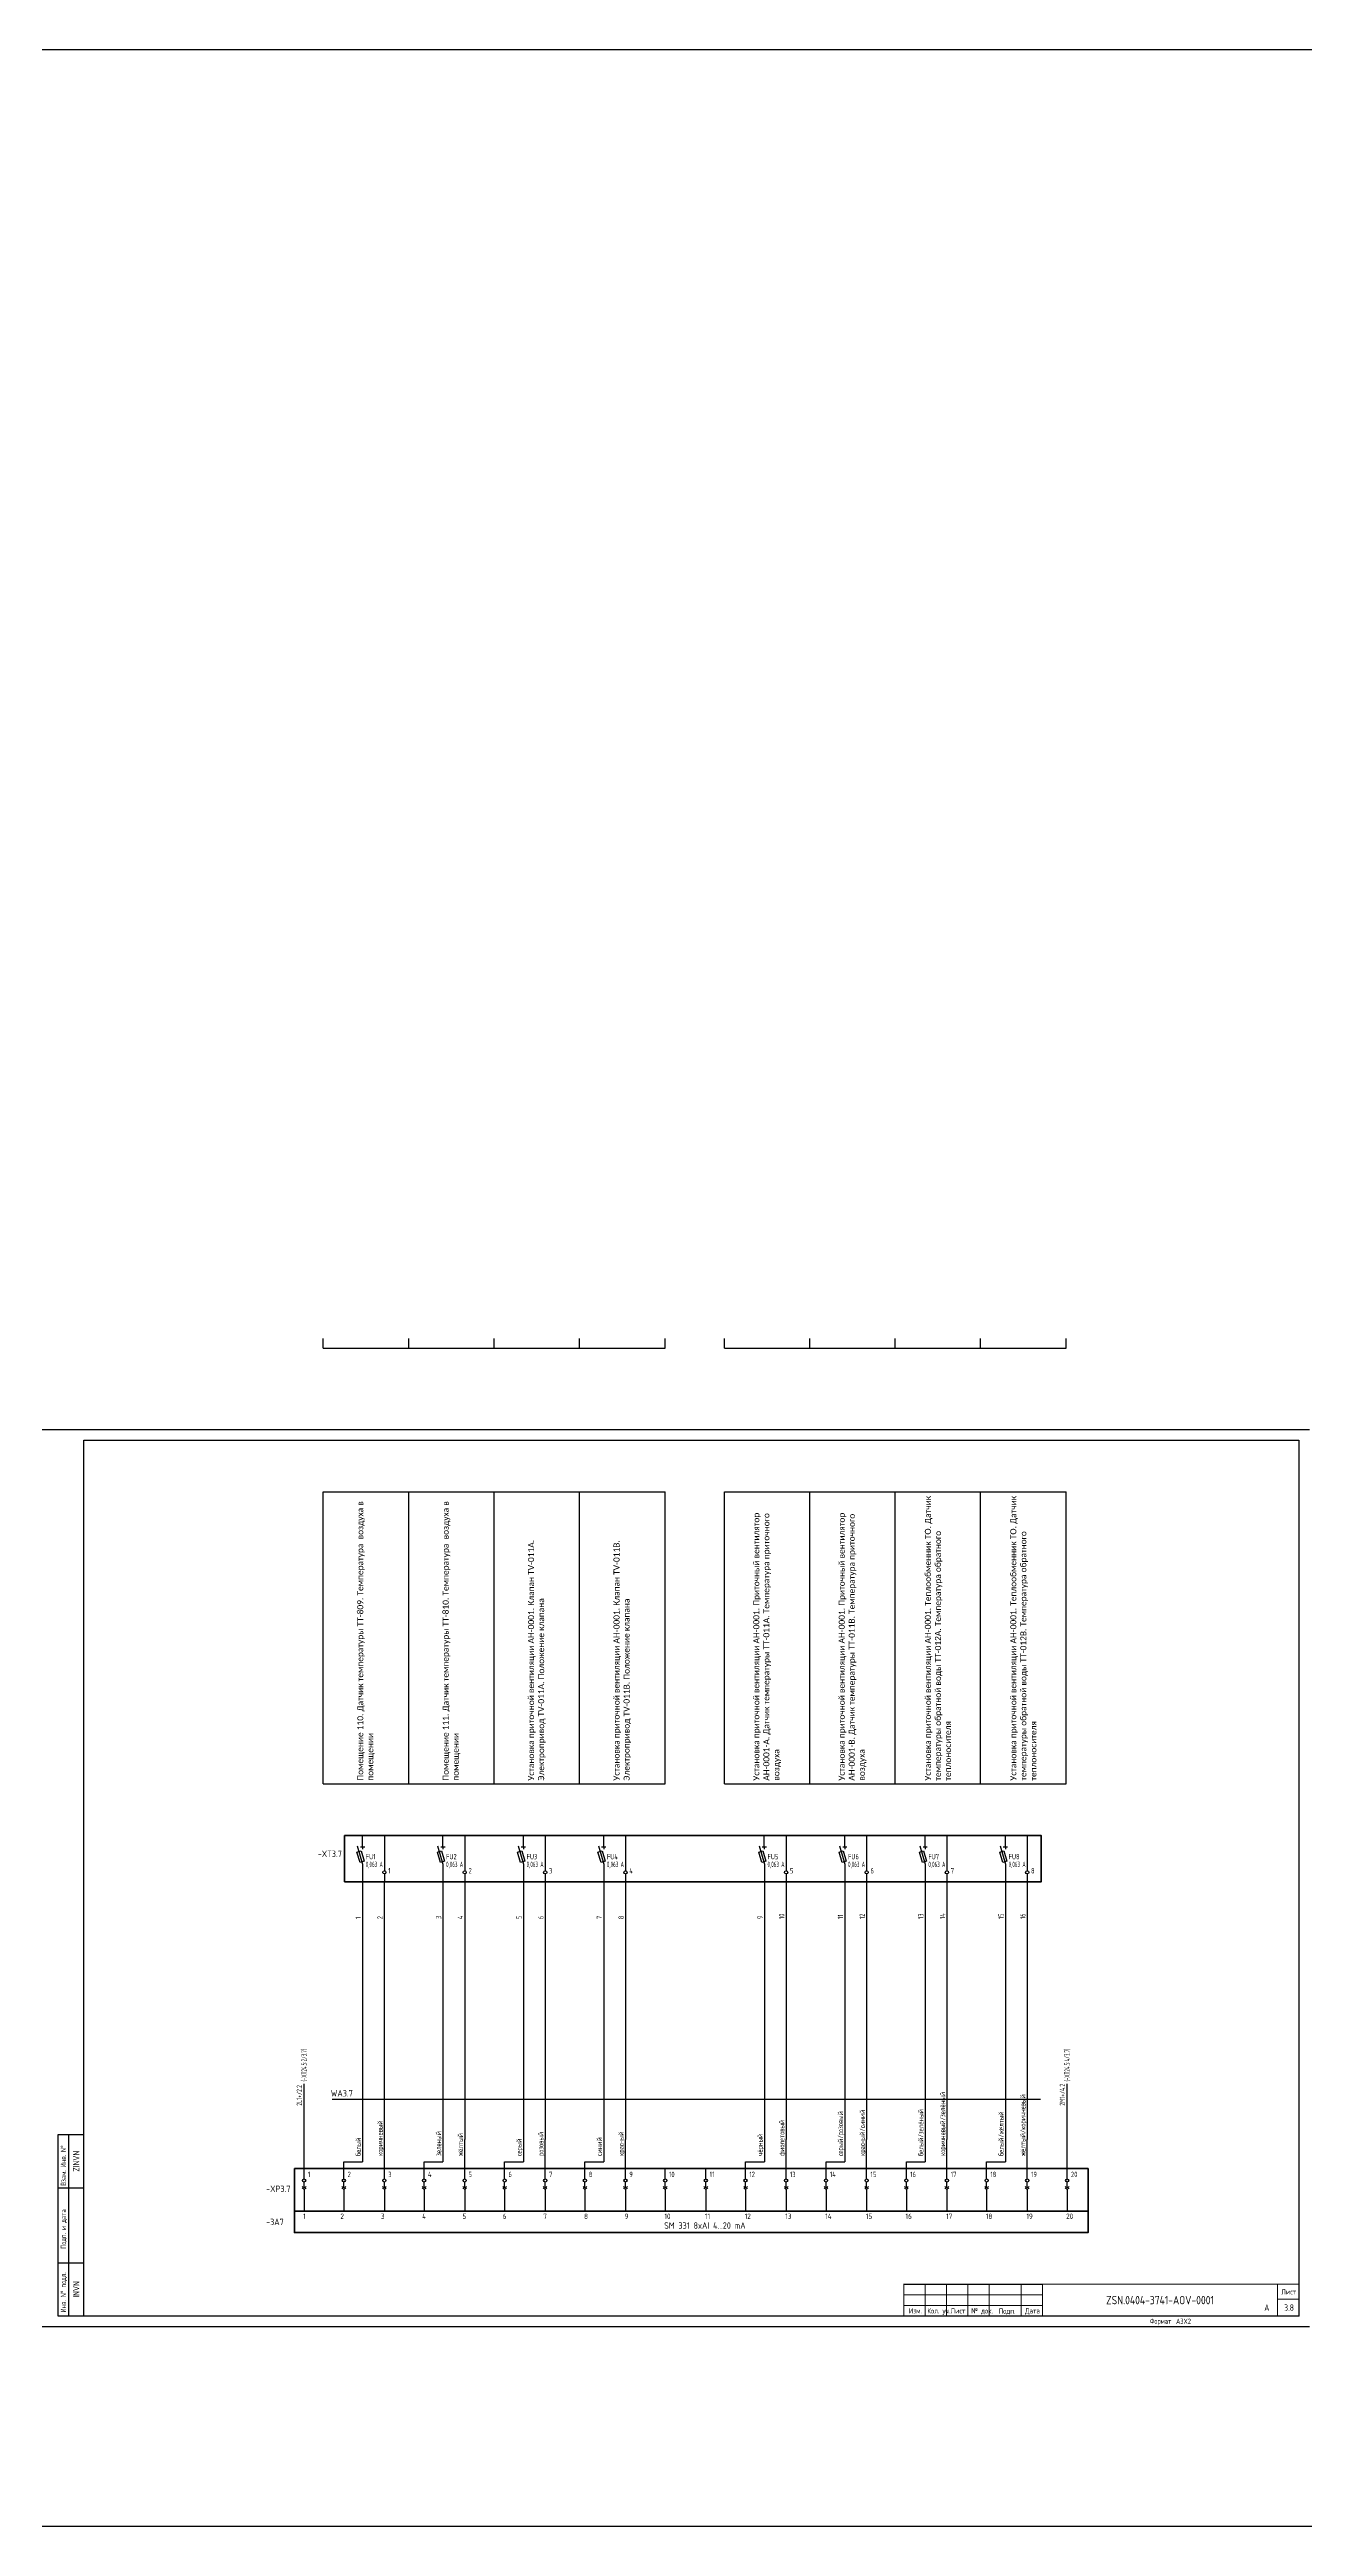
# Model space of a CAD drawing. Header units: millimetres. Extents: x 1235 to 19908, y 833 to 4314.
# Drawn here: x 5448 to 6036, y 1373 to 2532 of the extents above; entities that cross this region are included whole.
import ezdxf
from ezdxf.enums import TextEntityAlignment as Align

# ---------------------------------------------------------------- set-up
doc = ezdxf.new("R2010")
doc.units = ezdxf.units.MM
doc.layers.add('EPLAN108', color=5, linetype='Continuous', lineweight=30)
for name, color, linetype in [('КИА_МАРКИРОВКА', 2, 'Continuous'), ('КИА_НАКЛЕЙКИ', 1, 'Continuous'), ('КИА_РАМКИ-ШТАМПЫ', 7, 'Continuous'), ('ФОРМАТ', 7, 'Continuous')]:
    doc.layers.add(name, color=color, linetype=linetype)
doc.styles.add('GOST-A 3-1', font='', dxfattribs={"height": 3})
doc.styles.add('GOSTA-2.5-1', font='', dxfattribs={"width": 0.9, "height": 2.5})
doc.styles.add('ROMAND0-100', font='romand.shx')
doc.styles.add('ROMANS0-60', font='romans.shx', dxfattribs={"width": 0.6})
doc.styles.add('ROMANS0-70', font='romans.shx', dxfattribs={"width": 0.7})
doc.styles.get("Standard").update_dxf_attribs({"font": 'arial.ttf'})
doc.styles.get('GOST-A 3-1').set_extended_font_data('GOST type A')
doc.styles.get('GOSTA-2.5-1').set_extended_font_data('GOST Type AU')

# ---------------------------------------------------------------- blocks, each defined once
blk = doc.blocks.new('A$C5D65067D')
at = {"color": 0}
for p, q in [((-2.7, 13.8), (-0.7, 14.4)), ((-1.2, 9), (-2.7, 13.8)), ((-2.5, 16.8), (0, 8.3)), ((-1, 16.3), (1, 16.3)), ((-0.7, 14.4), (0.7, 9.6)), ((0, 16.3), (0, 21.6)), ((0, 16.3), (0, 15.3)), ((10.2, 21.6), (10.2, 5.1)), ((35, 13.8), (36.9, 14.4)), ((36.4, 9), (35, 13.8)), ((35.1, 16.8), (37.6, 8.3)), ((36.6, 16.3), (38.6, 16.3)), ((36.9, 14.4), (38.3, 9.6)), ((37.6, 16.3), (37.6, 21.6)), ((37.6, 16.3), (37.6, 15.3)), ((47.8, 21.6), (47.8, 5.1)), ((72.6, 13.8), (74.5, 14.4)), ((74, 9), (72.6, 13.8)), ((72.8, 16.8), (75.3, 8.3)), ((74.3, 16.3), (76.3, 16.3)), ((74.5, 14.4), (75.9, 9.6)), ((75.3, 16.3), (75.3, 21.6)), ((75.3, 16.3), (75.3, 15.3)), ((85.5, 21.6), (85.5, 5.1)), ((110.2, 13.8), (112.2, 14.4)), ((111.7, 9), (110.2, 13.8)), ((110.4, 16.8), (112.9, 8.3)), ((111.9, 16.3), (113.9, 16.3)), ((112.2, 14.4), (113.6, 9.6)), ((112.9, 16.3), (112.9, 21.6)), ((112.9, 16.3), (112.9, 15.3)), ((123.1, 21.6), (123.1, 5.1)), ((185.5, 13.8), (187.4, 14.4)), ((186.9, 9), (185.5, 13.8)), ((185.7, 16.8), (188.2, 8.3)), ((187.1, 16.3), (189.1, 16.3)), ((187.4, 14.4), (188.8, 9.6)), ((188.1, 16.3), (188.1, 21.6)), ((188.1, 16.3), (188.1, 15.3)), ((198.3, 21.6), (198.3, 5.1)), ((223.1, 13.8), (225, 14.4)), ((224.6, 9), (223.1, 13.8)), ((223.3, 16.8), (225.8, 8.3)), ((224.8, 16.3), (226.8, 16.3)), ((225, 14.4), (226.5, 9.6)), ((225.8, 16.3), (225.8, 21.6)), ((225.8, 16.3), (225.8, 15.3)), ((236, 21.6), (236, 5.1)), ((260.8, 13.8), (262.7, 14.4)), ((262.2, 9), (260.8, 13.8)), ((260.9, 16.8), (263.4, 8.3)), ((262.4, 16.3), (264.4, 16.3)), ((262.7, 14.4), (264.1, 9.6)), ((263.4, 16.3), (263.4, 21.6)), ((263.4, 16.3), (263.4, 15.3)), ((273.6, 21.6), (273.6, 5.1)), ((298.4, 13.8), (300.3, 14.4)), ((299.8, 9), (298.4, 13.8)), ((298.5, 16.8), (301, 8.3)), ((300, 16.3), (302, 16.3)), ((300.3, 14.4), (301.7, 9.6)), ((301, 16.3), (301, 21.6)), ((301, 16.3), (301, 15.3)), ((311.2, 21.6), (311.2, 5.1)), ((0.7, 9.6), (-1.2, 9)), ((0, 8.3), (0, 0)), ((10.2, 3.6), (10.2, 0)), ((38.3, 9.6), (36.4, 9)), ((37.6, 8.3), (37.6, 0)), ((47.8, 3.6), (47.8, 0)), ((75.9, 9.6), (74, 9)), ((75.3, 8.3), (75.3, 0)), ((85.5, 3.6), (85.5, 0)), ((113.6, 9.6), (111.7, 9)), ((112.9, 8.3), (112.9, 0)), ((123.1, 3.6), (123.1, 0)), ((188.8, 9.6), (186.9, 9)), ((188.2, 8.3), (188.2, 0)), ((198.3, 3.6), (198.3, 0)), ((226.5, 9.6), (224.6, 9)), ((225.8, 8.3), (225.8, 0)), ((236, 3.6), (236, 0)), ((264.1, 9.6), (262.2, 9)), ((263.4, 8.3), (263.4, 0)), ((273.6, 3.6), (273.6, 0)), ((301.7, 9.6), (299.8, 9)), ((301, 8.3), (301, 0)), ((311.2, 3.6), (311.2, 0))]:
    blk.add_line(p, q, dxfattribs=at)
at = {"color": 0, "lineweight": 40}
blk.add_lwpolyline([(-8.4, 21.6), (317.8, 21.6), (317.8, 0), (-8.4, 0)], close=True, dxfattribs=at)
at = {"color": 0}
for centre in [(10.2, 4.4), (47.8, 4.4), (85.5, 4.4), (123.1, 4.4), (198.3, 4.4), (236, 4.4), (273.6, 4.4), (311.2, 4.4)]:
    blk.add_circle(centre, 0.75, dxfattribs=at)
at = {"style": 'GOSTA-2.5-1'}
for s, width, p in [('FU1', 0.9, (1.5, 10.5)), ('FU2', 0.9, (39.1, 10.5)), ('FU3', 0.9, (76.8, 10.5)), ('FU4', 0.9, (114.4, 10.5)), ('FU5', 0.9, (189.6, 10.5)), ('FU6', 0.9, (227.3, 10.5)), ('FU7', 0.9, (264.9, 10.5)), ('FU8', 0.9, (302.5, 10.5)), ('0,063 A', 0.7, (1.5, 6.9)), ('1', 0.9, (12, 3.9)), ('0,063 A', 0.7, (39.1, 6.9)), ('2', 0.9, (49.6, 3.9)), ('0,063 A', 0.7, (76.8, 6.9)), ('3', 0.9, (87.3, 3.9)), ('0,063 A', 0.7, (114.4, 6.9)), ('4', 0.9, (124.9, 3.9)), ('0,063 A', 0.7, (189.6, 6.9)), ('5', 0.9, (200.1, 3.9)), ('0,063 A', 0.7, (227.3, 6.9)), ('6', 0.9, (237.8, 3.9)), ('0,063 A', 0.7, (264.9, 6.9)), ('7', 0.9, (275.4, 3.9)), ('0,063 A', 0.7, (302.5, 6.9)), ('8', 0.9, (313, 3.9))]:
    blk.add_text(s, height=2.5, dxfattribs=dict(at, width=width)).set_placement(p)
blk = doc.blocks.new('frm6')
at = {"layer": 'ФОРМАТ'}
blk.add_line((-185, 15), (-120, 15), dxfattribs=at)
at = {"layer": 'ФОРМАТ', "const_width": 0.5}
blk.add_lwpolyline([(-185, 15), (-185, 0), (0, 0), (0, 15)], close=True, dxfattribs=at)
for points in [[(-175, 15), (-175, 0)], [(-165, 15), (-165, 0)], [(-155, 15), (-155, 0)], [(-145, 15), (-145, 0)], [(-130, 15), (-130, 0)], [(-120, 15), (-120, 0)], [(-10, 15), (-10, 0)], [(-185, 10), (-120, 10)], [(-185, 5), (-120, 5)], [(-10, 8), (0, 8)]]:
    blk.add_lwpolyline(points, dxfattribs=at)
at = {"layer": 'ФОРМАТ', "style": 'GOSTA-2.5-1', "width": 0.95}
for s, p in [('Лист', (-8.2, 9.4)), ('Изм.', (-182.6, 0.5)), ('Кол. уч.', (-174, 0.5)), ('Лист', (-163.1, 0.5)), ('№ док.', (-153.4, 0.5)), ('Подп.', (-140.5, 0.4)), ('Дата', (-128.2, 0.5))]:
    blk.add_text(s, height=2.5, dxfattribs=at).set_placement(p, align=Align.BOTTOM_LEFT)
at = {"layer": 'ФОРМАТ', "flags": 8}
for tag, style, width, p in [('R2', 'ROMANS0-70', 0.7, (-184.4, 10)), ('QTY2', 'ROMANS0-70', 0.65, (-174.3, 10.3)), ('SH2', 'ROMANS0-70', 0.7, (-164.3, 10)), ('ND2', 'ROMANS0-60', 0.6, (-154.3, 10)), ('SIGN2', 'ROMANS0-70', 0.7, (-144.3, 10)), ('DATE2', 'ROMANS0-70', 0.43, (-129.4, 10)), ('R1', 'ROMANS0-70', 0.7, (-184.4, 5)), ('QTY1', 'ROMANS0-70', 0.65, (-174.3, 5.3)), ('SH1', 'ROMANS0-70', 0.7, (-164.3, 5)), ('ND1', 'ROMANS0-60', 0.6, (-154.3, 5)), ('SIGN1', 'ROMANS0-70', 0.7, (-144.3, 5)), ('DATE1', 'ROMANS0-70', 0.43, (-129.4, 5))]:
    blk.add_attdef(tag, text='', height=3, dxfattribs=dict(at, style=style, width=width)).set_placement(p, align=Align.BOTTOM_LEFT)
at = {"layer": 'ФОРМАТ', "style": 'ROMANS0-70', "width": 0.7, "flags": 8}
blk.add_attdef('SH', text='', height=3, dxfattribs=at).set_placement((-5.2, 3.8), align=Align.MIDDLE_CENTER)
blk = doc.blocks.new('*T51')
at = {"linetype": 'ByBlock', "lineweight": -2, "transparency": 16777216}
for p, q in [((0, 0), (0, 136.7)), ((0, 136.7), (160, 136.7)), ((40, 0), (40, 136.7)), ((80, 0), (80, 136.7)), ((120, 0), (120, 136.7)), ((160, 0), (160, 136.7)), ((187.8, 0), (187.8, 136.7)), ((187.8, 136.7), (347.8, 136.7)), ((227.8, 0), (227.8, 136.7)), ((267.8, 0), (267.8, 136.7)), ((307.8, 0), (307.8, 136.7)), ((347.8, 0), (347.8, 136.7)), ((594, 0), (594, 136.7)), ((594, 136.7), (754, 136.7)), ((634, 0), (634, 136.7)), ((674, 0), (674, 136.7)), ((714, 0), (714, 136.7)), ((754, 0), (754, 136.7)), ((781.8, 0), (781.8, 136.7)), ((781.8, 136.7), (941.8, 136.7)), ((821.8, 0), (821.8, 136.7)), ((861.8, 0), (861.8, 136.7)), ((901.8, 0), (901.8, 136.7)), ((941.8, 0), (941.8, 136.7)), ((1188, 0), (1188, 136.7)), ((1188, 136.7), (1348, 136.7)), ((1228, 0), (1228, 136.7)), ((1375.8, 136.7), (1535.8, 136.7)), ((0, 0), (160, 0)), ((187.8, 0), (347.8, 0)), ((594, 0), (754, 0)), ((1188, 0), (1348, 0)), ((1375.8, 0), (1535.8, 0)), ((781.8, 0), (941.8, 0))]:
    blk.add_line(p, q, dxfattribs=at)
at = {"color": 0, "linetype": 'ByBlock', "lineweight": -2, "transparency": 16777216}
for p, q in [((1268, 0), (1268, 136.7)), ((1308, 0), (1308, 136.7)), ((1348, 0), (1348, 136.7)), ((1375.8, 0), (1375.8, 136.7)), ((1415.8, 0), (1415.8, 136.7)), ((1455.8, 0), (1455.8, 136.7)), ((1495.8, 0), (1495.8, 136.7)), ((1535.8, 0), (1535.8, 136.7))]:
    blk.add_line(p, q, dxfattribs=at)
at = {"color": 0, "transparency": 16777216, "width": 133.705, "attachment_point": 4, "rotation": 90}
for s, insert, char_height in [('{\\fCalibri|b0|i0|c0;Помещение 102. Датчик температуры TT-801. Температура  воздуха в помещении', (20, 1.5), 2.822), ('{\\fCalibri|b0|i0|c0;Помещение 103. Датчик температуры TT-802. Температура  воздуха в помещении', (60, 1.5), 2.822), ('{\\fCalibri|b0|i0|c0;Помещение 104. Датчик температуры TT-802. Температура  воздуха в помещении', (100, 1.5), 2.822), ('{\\fCalibri|b0|i0|c0;Помещение 105. Датчик температуры TT-804. Температура  воздуха в помещении', (140, 1.5), 2.822), ('{\\fCalibri|b0|i0|c0;Помещение 106. Датчик температуры TT-805. Температура  воздуха в помещении', (207.8, 1.5), 2.822), ('{\\fCalibri|b0|i0|c0;Помещение 107. Датчик температуры TT-806. Температура  воздуха в помещении', (247.8, 1.5), 2.822), ('{\\fCalibri|b0|i0|c0;Помещение 108. Датчик температуры TT-807. Температура  воздуха в помещении', (287.8, 1.5), 2.822), ('{\\fCalibri|b0|i0|c0;Помещение 109. Датчик температуры TT-808. Температура  воздуха в помещении', (327.8, 1.5), 2.822), ('{\\fCalibri|b0|i0|c0;Помещение 110. Датчик температуры TT-809. Температура  воздуха в помещении', (614, 1.5), 2.822), ('{\\fCalibri|b0|i0|c0;Помещение 111. Датчик температуры TT-810. Температура  воздуха в помещении', (654, 1.5), 2.822), ('{\\fCalibri|b0|i0|c0;Установка приточной вентиляции AH-0001. Теплообменник TO. Датчик температуры обратной воды TT-012A. Температура обратного теплоносителя', (881.8, 1.5), 2.8222), ('{\\fCalibri|b0|i0|c0;Установка приточной вентиляции AH-0001. Теплообменник TO. Датчик температуры обратной воды TT-012B. Температура обратного теплоносителя', (921.8, 1.5), 2.8222), ('{\\fCalibri|b0|i0|c0;Установка приточной вентиляции AH-0001. Теплообменник TO. Датчик температуры обратной воды TT-012B. Температура обратного теплоносителя', (1208, 1.5), 2.8222), ('{\\fCalibri|b0|i0|c0;Установка приточной вентиляции AH-0001. Приточный вентилятор AH-0001-A. Датчик температуры TT-011A. Температура приточного воздуха', (801.8, 1.5), 2.8222), ('{\\fCalibri|b0|i0|c0;Установка приточной вентиляции AH-0001. Приточный вентилятор AH-0001-B. Датчик температуры TT-011B. Температура приточного воздуха', (841.8, 1.5), 2.8222), ('{\\fCalibri|b0|i0|c0;Установка приточной вентиляции AH-0001. Клапан TV-011A. Электропривод TV-011A. Положение клапана', (694, 1.5), 2.8222), ('{\\fCalibri|b0|i0|c0;Установка приточной вентиляции AH-0001. Клапан TV-011B. Электропривод TV-011B. Положение клапана', (734, 1.5), 2.8222), ('{\\fCalibri|b0|i0|c0;резерв', (1248, 1.5), 2.822), ('{\\fCalibri|b0|i0|c0;резерв', (1288, 1.5), 2.822), ('{\\fCalibri|b0|i0|c0;резерв', (1328, 1.5), 2.822), ('{\\fCalibri|b0|i0|c0;резерв', (1395.8, 1.5), 2.822), ('{\\fCalibri|b0|i0|c0;резерв', (1435.8, 1.5), 2.822), ('{\\fCalibri|b0|i0|c0;резерв', (1475.8, 1.5), 2.822), ('{\\fCalibri|b0|i0|c0;резерв', (1515.8, 1.5), 2.822)]:
    blk.add_mtext(s, dxfattribs=dict(at, insert=insert, char_height=char_height))
blk = doc.blocks.new('*T251')
at = {"linetype": 'ByBlock', "lineweight": -2, "transparency": 16777216}
for p, q in [((0, 0), (0, 136.705)), ((0, 136.705), (160, 136.705)), ((40, 0), (40, 136.705)), ((80, 0), (80, 136.705)), ((120, 0), (120, 136.705)), ((160, 0), (160, 136.705)), ((0, 0), (160, 0))]:
    blk.add_line(p, q, dxfattribs=at)
at = {"color": 0, "transparency": 16777216, "width": 133.705, "attachment_point": 4, "rotation": 90}
for s, insert, char_height in [('{\\fCalibri|b0|i0|c0;Помещение 110. Датчик температуры TT-809. Температура  воздуха в помещении', (20, 1.5), 2.82222), ('{\\fCalibri|b0|i0|c0;Помещение 111. Датчик температуры TT-810. Температура  воздуха в помещении', (60, 1.5), 2.82222), ('{\\fCalibri|b0|i0|c0;Установка приточной вентиляции AH-0001. Клапан TV-011A. Электропривод TV-011A. Положение клапана', (100, 1.5), 2.822222), ('{\\fCalibri|b0|i0|c0;Установка приточной вентиляции AH-0001. Клапан TV-011B. Электропривод TV-011B. Положение клапана', (140, 1.5), 2.822222)]:
    blk.add_mtext(s, dxfattribs=dict(at, insert=insert, char_height=char_height))
blk = doc.blocks.new('*T252')
at = {"linetype": 'ByBlock', "lineweight": -2, "transparency": 16777216}
for p, q in [((0, 0), (0, 136.705)), ((0, 136.705), (160, 136.705)), ((40, 0), (40, 136.705)), ((80, 0), (80, 136.705)), ((120, 0), (120, 136.705)), ((160, 0), (160, 136.705)), ((0, 0), (160, 0))]:
    blk.add_line(p, q, dxfattribs=at)
at = {"color": 0, "transparency": 16777216, "char_height": 2.822222, "width": 133.705, "attachment_point": 4, "rotation": 90}
for s, insert in [('{\\fCalibri|b0|i0|c0;Установка приточной вентиляции AH-0001. Теплообменник TO. Датчик температуры обратной воды TT-012A. Температура обратного теплоносителя', (100, 1.5)), ('{\\fCalibri|b0|i0|c0;Установка приточной вентиляции AH-0001. Теплообменник TO. Датчик температуры обратной воды TT-012B. Температура обратного теплоносителя', (140, 1.5)), ('{\\fCalibri|b0|i0|c0;Установка приточной вентиляции AH-0001. Приточный вентилятор AH-0001-A. Датчик температуры TT-011A. Температура приточного воздуха', (20, 1.5)), ('{\\fCalibri|b0|i0|c0;Установка приточной вентиляции AH-0001. Приточный вентилятор AH-0001-B. Датчик температуры TT-011B. Температура приточного воздуха', (60, 1.5))]:
    blk.add_mtext(s, dxfattribs=dict(at, insert=insert))

msp = doc.modelspace()

# ---------------------------------------------------------------- linework, layer by layer
at = {"color": 1}
for p, q in [((5576.2, 1924.4), (5576.2, 1929)), ((5576.2, 1924.4), (5616.2, 1924.4)), ((5616.2, 1924.4), (5616.2, 1929)), ((5616.2, 1924.4), (5656.2, 1924.4)), ((5656.2, 1924.4), (5656.2, 1929)), ((5656.2, 1924.4), (5696.2, 1924.4)), ((5696.2, 1924.4), (5696.2, 1929)), ((5696.2, 1924.4), (5736.2, 1924.4)), ((5736.2, 1924.4), (5736.2, 1929)), ((5764, 1924.4), (5764, 1929)), ((5764, 1924.4), (5804, 1924.4)), ((5804, 1924.4), (5804, 1929)), ((5804, 1924.4), (5844, 1924.4)), ((5844, 1924.4), (5844, 1929)), ((5844, 1924.4), (5884, 1924.4)), ((5884, 1924.4), (5884, 1929)), ((5884, 1924.4), (5924, 1924.4)), ((5924, 1924.4), (5924, 1929)), ((5567.2, 1540.5), (5567.2, 1580.2))]:
    msp.add_line(p, q, dxfattribs=at)
for p, q in [((5444, 1886.4), (6038, 1886.4)), ((5464, 1881.4), (6033, 1881.4)), ((5464, 1471.4), (5464, 1881.4)), ((6033, 1881.4), (6033, 1471.4)), ((5452, 1471.4), (5452, 1556.4)), ((5452, 1556.4), (5464, 1556.4)), ((5457, 1471.4), (5457, 1556.4)), ((5452, 1531.4), (5464, 1531.4)), ((5567.2, 1535.7), (5567.2, 1540.5)), ((5567.2, 1531.4), (5567.2, 1534.2)), ((5567.2, 1530.6), (5567.2, 1520.5)), ((5585.8, 1535.7), (5585.8, 1540.5)), ((5585.8, 1531.4), (5585.8, 1534.2)), ((5585.8, 1530.6), (5585.8, 1520.5)), ((5604.8, 1535.7), (5604.8, 1540.5)), ((5604.8, 1531.4), (5604.8, 1534.2)), ((5604.8, 1530.6), (5604.8, 1520.5)), ((5623.4, 1535.7), (5623.4, 1540.5)), ((5623.4, 1531.4), (5623.4, 1534.2)), ((5623.4, 1530.6), (5623.4, 1520.5)), ((5642.4, 1535.7), (5642.4, 1540.5)), ((5642.4, 1531.4), (5642.4, 1534.2)), ((5642.4, 1530.6), (5642.4, 1520.5)), ((5661.1, 1535.7), (5661.1, 1540.5)), ((5661.1, 1531.4), (5661.1, 1534.2)), ((5661.1, 1530.6), (5661.1, 1520.5)), ((5680.1, 1535.7), (5680.1, 1540.5)), ((5680.1, 1531.4), (5680.1, 1534.2)), ((5680.1, 1530.6), (5680.1, 1520.5)), ((5698.7, 1535.7), (5698.7, 1540.5)), ((5698.7, 1531.4), (5698.7, 1534.2)), ((5698.7, 1530.6), (5698.7, 1520.5)), ((5717.7, 1535.7), (5717.7, 1540.5)), ((5717.7, 1531.4), (5717.7, 1534.2)), ((5717.7, 1530.6), (5717.7, 1520.5)), ((5736.3, 1535.7), (5736.3, 1540.5)), ((5736.3, 1531.4), (5736.3, 1534.2)), ((5736.3, 1530.6), (5736.3, 1520.5)), ((5755.3, 1535.7), (5755.3, 1540.5)), ((5755.3, 1531.4), (5755.3, 1534.2)), ((5755.3, 1530.6), (5755.3, 1520.5)), ((5773.9, 1535.7), (5773.9, 1540.5)), ((5773.9, 1531.4), (5773.9, 1534.2)), ((5773.9, 1530.6), (5773.9, 1520.5)), ((5792.9, 1535.7), (5792.9, 1540.5)), ((5792.9, 1531.4), (5792.9, 1534.2)), ((5792.9, 1530.6), (5792.9, 1520.5)), ((5811.6, 1535.7), (5811.6, 1540.5)), ((5811.6, 1531.4), (5811.6, 1534.2)), ((5811.6, 1530.6), (5811.6, 1520.5)), ((5830.6, 1535.7), (5830.6, 1540.5)), ((5830.6, 1531.4), (5830.6, 1534.2)), ((5830.6, 1530.6), (5830.6, 1520.5)), ((5849.2, 1535.7), (5849.2, 1540.5)), ((5849.2, 1531.4), (5849.2, 1534.2)), ((5849.2, 1530.6), (5849.2, 1520.5)), ((5868.2, 1535.7), (5868.2, 1540.5)), ((5868.2, 1531.4), (5868.2, 1534.2)), ((5868.2, 1530.6), (5868.2, 1520.5)), ((5886.8, 1535.7), (5886.8, 1540.5)), ((5886.8, 1531.4), (5886.8, 1534.2)), ((5886.8, 1530.6), (5886.8, 1520.5)), ((5905.8, 1535.7), (5905.8, 1540.5)), ((5905.8, 1531.4), (5905.8, 1534.2)), ((5905.8, 1530.6), (5905.8, 1520.5)), ((5924.5, 1535.7), (5924.5, 1540.5)), ((5924.5, 1531.4), (5924.5, 1534.2)), ((5924.5, 1530.6), (5924.5, 1520.5)), ((5452, 1496.4), (5464, 1496.4)), ((5457, 1496.4), (5464, 1496.4)), ((6038, 1466.4), (5444, 1466.4)), ((5464, 1471.4), (5452, 1471.4)), ((6033, 1471.4), (5464, 1471.4))]:
    msp.add_line(p, q)
at = {"color": 0}
for p, q in [((5594.6, 1674.7), (5594.6, 1543.6)), ((5604.8, 1540.5), (5604.8, 1674.7)), ((5632.2, 1674.7), (5632.2, 1543.6)), ((5642.4, 1674.7), (5642.4, 1554.1)), ((5669.9, 1674.7), (5669.9, 1543.6)), ((5680.1, 1674.7), (5680.1, 1554.1)), ((5707.5, 1674.7), (5707.5, 1543.6)), ((5717.7, 1674.7), (5717.7, 1554.1)), ((5782.8, 1674.7), (5782.8, 1543.6)), ((5792.9, 1674.7), (5792.9, 1554.1)), ((5820.4, 1674.7), (5820.4, 1543.6)), ((5830.6, 1674.7), (5830.6, 1554.1)), ((5858, 1674.7), (5858, 1543.6)), ((5868.2, 1674.7), (5868.2, 1554.1)), ((5895.6, 1674.7), (5895.6, 1543.6)), ((5905.8, 1674.7), (5905.8, 1554.1)), ((5580.3, 1573), (5912, 1573)), ((5642.4, 1540.5), (5642.4, 1554.1)), ((5680.1, 1540.5), (5680.1, 1554.1)), ((5717.7, 1540.5), (5717.7, 1554.1)), ((5792.9, 1540.5), (5792.9, 1554.1)), ((5830.6, 1540.5), (5830.6, 1554.1)), ((5868.2, 1540.5), (5868.2, 1554.1)), ((5905.8, 1540.5), (5905.8, 1554.1)), ((5585.8, 1540.5), (5585.8, 1543.6)), ((5585.8, 1543.6), (5594.6, 1543.6)), ((5623.4, 1540.5), (5623.4, 1543.6)), ((5623.4, 1543.6), (5632.2, 1543.6)), ((5661.1, 1540.5), (5661.1, 1543.6)), ((5661.1, 1543.6), (5669.9, 1543.6)), ((5698.7, 1540.5), (5698.7, 1543.6)), ((5698.7, 1543.6), (5707.5, 1543.6)), ((5773.9, 1540.5), (5773.9, 1543.6)), ((5773.9, 1543.6), (5782.8, 1543.6)), ((5811.6, 1540.5), (5811.6, 1543.6)), ((5811.6, 1543.6), (5820.4, 1543.6)), ((5849.2, 1540.5), (5849.2, 1543.6)), ((5849.2, 1543.6), (5858, 1543.6)), ((5886.8, 1540.5), (5886.8, 1543.6)), ((5886.8, 1543.6), (5895.6, 1543.6))]:
    msp.add_line(p, q, dxfattribs=at)
at = {"color": 4}
msp.add_line((5924.5, 1540.5), (5924.5, 1580.2), dxfattribs=at)
at = {"lineweight": 18}
for p, q in [((5567.2, 1531.4), (5566.3, 1532.1)), ((5567.2, 1530.6), (5566.3, 1531.4)), ((5567.2, 1531.4), (5568.1, 1532.1)), ((5567.2, 1530.6), (5568.1, 1531.4)), ((5585.8, 1531.4), (5584.9, 1532.1)), ((5585.8, 1530.6), (5584.9, 1531.4)), ((5585.8, 1531.4), (5586.7, 1532.1)), ((5585.8, 1530.6), (5586.7, 1531.4)), ((5604.8, 1531.4), (5603.9, 1532.1)), ((5604.8, 1530.6), (5603.9, 1531.4)), ((5604.8, 1531.4), (5605.7, 1532.1)), ((5604.8, 1530.6), (5605.7, 1531.4)), ((5623.4, 1531.4), (5622.5, 1532.1)), ((5623.4, 1530.6), (5622.5, 1531.4)), ((5623.4, 1531.4), (5624.3, 1532.1)), ((5623.4, 1530.6), (5624.3, 1531.4)), ((5642.4, 1531.4), (5641.5, 1532.1)), ((5642.4, 1530.6), (5641.5, 1531.4)), ((5642.4, 1531.4), (5643.3, 1532.1)), ((5642.4, 1530.6), (5643.3, 1531.4)), ((5661.1, 1531.4), (5660.2, 1532.1)), ((5661.1, 1530.6), (5660.2, 1531.4)), ((5661.1, 1531.4), (5661.9, 1532.1)), ((5661.1, 1530.6), (5661.9, 1531.4)), ((5680.1, 1531.4), (5679.2, 1532.1)), ((5680.1, 1530.6), (5679.2, 1531.4)), ((5680.1, 1531.4), (5680.9, 1532.1)), ((5680.1, 1530.6), (5680.9, 1531.4)), ((5698.7, 1531.4), (5697.8, 1532.1)), ((5698.7, 1530.6), (5697.8, 1531.4)), ((5698.7, 1531.4), (5699.6, 1532.1)), ((5698.7, 1530.6), (5699.6, 1531.4)), ((5717.7, 1531.4), (5716.8, 1532.1)), ((5717.7, 1530.6), (5716.8, 1531.4)), ((5717.7, 1531.4), (5718.6, 1532.1)), ((5717.7, 1530.6), (5718.6, 1531.4)), ((5736.3, 1531.4), (5735.4, 1532.1)), ((5736.3, 1530.6), (5735.4, 1531.4)), ((5736.3, 1531.4), (5737.2, 1532.1)), ((5736.3, 1530.6), (5737.2, 1531.4)), ((5755.3, 1531.4), (5754.4, 1532.1)), ((5755.3, 1530.6), (5754.4, 1531.4)), ((5755.3, 1531.4), (5756.2, 1532.1)), ((5755.3, 1530.6), (5756.2, 1531.4)), ((5773.9, 1531.4), (5773.1, 1532.1)), ((5773.9, 1530.6), (5773.1, 1531.4)), ((5773.9, 1531.4), (5774.8, 1532.1)), ((5773.9, 1530.6), (5774.8, 1531.4)), ((5792.9, 1531.4), (5792.1, 1532.1)), ((5792.9, 1530.6), (5792.1, 1531.4)), ((5792.9, 1531.4), (5793.8, 1532.1)), ((5792.9, 1530.6), (5793.8, 1531.4)), ((5811.6, 1531.4), (5810.7, 1532.1)), ((5811.6, 1530.6), (5810.7, 1531.4)), ((5811.6, 1531.4), (5812.5, 1532.1)), ((5811.6, 1530.6), (5812.5, 1531.4)), ((5830.6, 1531.4), (5829.7, 1532.1)), ((5830.6, 1530.6), (5829.7, 1531.4)), ((5830.6, 1531.4), (5831.5, 1532.1)), ((5830.6, 1530.6), (5831.5, 1531.4)), ((5849.2, 1531.4), (5848.3, 1532.1)), ((5849.2, 1530.6), (5848.3, 1531.4)), ((5849.2, 1531.4), (5850.1, 1532.1)), ((5849.2, 1530.6), (5850.1, 1531.4)), ((5868.2, 1531.4), (5867.3, 1532.1)), ((5868.2, 1530.6), (5867.3, 1531.4)), ((5868.2, 1531.4), (5869.1, 1532.1)), ((5868.2, 1530.6), (5869.1, 1531.4)), ((5886.8, 1531.4), (5885.9, 1532.1)), ((5886.8, 1530.6), (5885.9, 1531.4)), ((5886.8, 1531.4), (5887.7, 1532.1)), ((5886.8, 1530.6), (5887.7, 1531.4)), ((5905.8, 1531.4), (5904.9, 1532.1)), ((5905.8, 1530.6), (5904.9, 1531.4)), ((5905.8, 1531.4), (5906.7, 1532.1)), ((5905.8, 1530.6), (5906.7, 1531.4)), ((5924.5, 1531.4), (5923.6, 1532.1)), ((5924.5, 1530.6), (5923.6, 1531.4)), ((5924.5, 1531.4), (5925.4, 1532.1)), ((5924.5, 1530.6), (5925.4, 1531.4))]:
    msp.add_line(p, q, dxfattribs=at)
at = {"lineweight": 40}
msp.add_line((5562.7, 1520.5), (5934.3, 1520.5), dxfattribs=at)
msp.add_lwpolyline([(5562.7, 1540.5), (5934.3, 1540.5), (5934.3, 1510.5), (5562.7, 1510.5)], close=True, dxfattribs=at)
for centre in [(5567.2, 1534.9), (5585.8, 1534.9), (5604.8, 1534.9), (5623.4, 1534.9), (5642.4, 1534.9), (5661.1, 1534.9), (5680.1, 1534.9), (5698.7, 1534.9), (5717.7, 1534.9), (5736.3, 1534.9), (5755.3, 1534.9), (5773.9, 1534.9), (5792.9, 1534.9), (5811.6, 1534.9), (5830.6, 1534.9), (5849.2, 1534.9), (5868.2, 1534.9), (5886.8, 1534.9), (5905.8, 1534.9), (5924.5, 1534.9)]:
    msp.add_circle(centre, 0.75)
at = {"layer": 'EPLAN108', "color": 2}
msp.add_lwpolyline([(1235.4, 2532.2), (19799.5, 2532.2), (19799.5, 1373), (1235.4, 1373)], close=True, dxfattribs=at)

# ---------------------------------------------------------------- block references
for name, p in [('*T51', (4982.2, 1720.5)), ('*T251', (5576.2, 1720.5)), ('*T252', (5764, 1720.5))]:
    msp.add_blockref(name, p)
at = {"color": 0}
msp.add_blockref('A$C5D65067D', (5594.6, 1674.7), dxfattribs=at)
at = {"layer": 'КИА_РАМКИ-ШТАМПЫ'}
ref = msp.add_blockref('frm6', (6033, 1471.4), dxfattribs=at)
ref.add_attrib('TITLE', 'ZSN.0404-3741-AOV-0001', dxfattribs={"layer": '0', "height": 3.9, "style": 'ROMAND0-100', "width": 0.8, "flags": 8}).set_placement((5968, 1478.9), align=Align.MIDDLE_CENTER)
ref.add_attrib('SH', '3.8', dxfattribs={"layer": '0', "height": 3, "style": 'ROMANS0-70', "width": 0.7, "flags": 8}).set_placement((6028.4, 1475.4), align=Align.MIDDLE_CENTER)
ref.add_attrib('REV', 'А', dxfattribs={"layer": '0', "height": 3, "style": 'ROMANS0-70', "width": 0.7, "flags": 8}).set_placement((6018, 1475.4), align=Align.MIDDLE_CENTER)

# ---------------------------------------------------------------- texts
at = {"style": 'GOSTA-2.5-1'}
for s, width, p in [('1', 0.9, (5593.8, 1657.2)), ('2', 0.9, (5604, 1657.2)), ('3', 0.9, (5631.4, 1657.2)), ('4', 0.9, (5641.6, 1657.2)), ('5', 0.9, (5669.1, 1657.2)), ('6', 0.9, (5679.3, 1657.2)), ('7', 0.9, (5706.7, 1657.2)), ('8', 0.9, (5716.9, 1657.2)), ('9', 0.9, (5781.9, 1657.2)), ('10', 0.9, (5792.1, 1657.2)), ('11', 0.9, (5819.6, 1657.2)), ('12', 0.9, (5829.8, 1657.2)), ('13', 0.9, (5857.2, 1657.2)), ('14', 0.9, (5867.4, 1657.2)), ('15', 0.9, (5894.8, 1657.2)), ('16', 0.9, (5905, 1657.2)), ('(-XT24.5:2/3.7)', 0.7, (5568.4, 1581.2)), ('(-XT24.5:4/3.7)', 0.7, (5925.7, 1581.2)), ('коричневый/зелёный', 0.9, (5867.4, 1546.4)), ('жёлтый/коричневый', 0.9, (5905, 1546.4)), ('белый', 0.9, (5593.8, 1546.4)), ('коричневый', 0.9, (5604, 1546.4)), ('зеленый', 0.9, (5631.4, 1546.4)), ('жёлтый', 0.9, (5641.6, 1546.4)), ('розовый', 0.9, (5679.3, 1546.4)), ('синий', 0.9, (5706.7, 1546.4)), ('красный', 0.9, (5716.9, 1546.4)), ('чёрный', 0.9, (5781.9, 1546.4)), ('фиолетовый', 0.9, (5792.1, 1546.4)), ('серый/розовый', 0.9, (5819.6, 1546.4)), ('красный/синий', 0.9, (5829.8, 1546.4)), ('белый/зелёный', 0.9, (5857.2, 1546.4)), ('белый/жёлтый', 0.9, (5894.8, 1546.4)), ('серый', 0.9, (5669.1, 1546.4))]:
    msp.add_text(s, height=2.5, rotation=90, dxfattribs=dict(at, width=width)).set_placement(p)
at = {"style": 'ROMANS0-70', "width": 0.7}
for s, p in [('Взам. Инв. N%%d', (5456.5, 1532.4)), ('Подп. и дата', (5456.5, 1502.9)), ('Инв. N%%d подл.', (5456.5, 1473.1))]:
    msp.add_text(s, height=2.5, rotation=90, dxfattribs=at).set_placement(p, align=Align.BOTTOM_LEFT)
for s, height, style, p in [('-XP3.7', 3, 'GOST-A 3-1', (5549.4, 1529.5)), ('1', 2.5, 'GOSTA-2.5-1', (5566.7, 1516.9)), ('2', 2.5, 'GOSTA-2.5-1', (5584.2, 1516.9)), ('3', 2.5, 'GOSTA-2.5-1', (5603.2, 1516.9)), ('4', 2.5, 'GOSTA-2.5-1', (5622.5, 1516.9)), ('5', 2.5, 'GOSTA-2.5-1', (5641.4, 1516.9)), ('6', 2.5, 'GOSTA-2.5-1', (5660.2, 1516.9)), ('7', 2.5, 'GOSTA-2.5-1', (5679.2, 1516.9)), ('8', 2.5, 'GOSTA-2.5-1', (5698.3, 1516.9)), ('9', 2.5, 'GOSTA-2.5-1', (5717.3, 1516.9)), ('10', 2.5, 'GOSTA-2.5-1', (5735.9, 1516.9)), ('11', 2.5, 'GOSTA-2.5-1', (5754.9, 1516.9)), ('12', 2.5, 'GOSTA-2.5-1', (5773.5, 1516.9)), ('13', 2.5, 'GOSTA-2.5-1', (5792.5, 1516.9)), ('14', 2.5, 'GOSTA-2.5-1', (5811.2, 1516.9)), ('15', 2.5, 'GOSTA-2.5-1', (5830.2, 1516.9)), ('16', 2.5, 'GOSTA-2.5-1', (5848.8, 1516.9)), ('17', 2.5, 'GOSTA-2.5-1', (5867.8, 1516.9)), ('18', 2.5, 'GOSTA-2.5-1', (5886.4, 1516.9)), ('19', 2.5, 'GOSTA-2.5-1', (5905.4, 1516.9)), ('20', 2.5, 'GOSTA-2.5-1', (5924, 1516.9)), ('SM 331 8xAI 4...20 mA', 3, 'GOST-A 3-1', (5735.8, 1512.3))]:
    msp.add_text(s, height=height, dxfattribs=dict(style=style)).set_placement(p)
for s, style, width, p in [('1', 'GOSTA-2.5-1', 0.9, (5569, 1536.5)), ('2', 'GOSTA-2.5-1', 0.9, (5587.6, 1536.5)), ('3', 'GOSTA-2.5-1', 0.9, (5606.6, 1536.5)), ('4', 'GOSTA-2.5-1', 0.9, (5625.2, 1536.5)), ('5', 'GOSTA-2.5-1', 0.9, (5644.2, 1536.5)), ('6', 'GOSTA-2.5-1', 0.9, (5662.9, 1536.5)), ('7', 'GOSTA-2.5-1', 0.9, (5681.9, 1536.5)), ('8', 'GOSTA-2.5-1', 0.9, (5700.5, 1536.5)), ('9', 'GOSTA-2.5-1', 0.9, (5719.5, 1536.5)), ('10', 'GOSTA-2.5-1', 0.9, (5738.1, 1536.5)), ('11', 'GOSTA-2.5-1', 0.9, (5757.1, 1536.5)), ('12', 'GOSTA-2.5-1', 0.9, (5775.7, 1536.5)), ('13', 'GOSTA-2.5-1', 0.9, (5794.7, 1536.5)), ('14', 'GOSTA-2.5-1', 0.9, (5813.4, 1536.5)), ('15', 'GOSTA-2.5-1', 0.9, (5832.4, 1536.5)), ('16', 'GOSTA-2.5-1', 0.9, (5851, 1536.5)), ('17', 'GOSTA-2.5-1', 0.9, (5870, 1536.5)), ('18', 'GOSTA-2.5-1', 0.9, (5888.6, 1536.5)), ('19', 'GOSTA-2.5-1', 0.9, (5907.6, 1536.5)), ('20', 'GOSTA-2.5-1', 0.9, (5926.3, 1536.5)), ('Формат', 'ROMANS0-70', 0.7, (5963.2, 1467.8))]:
    msp.add_text(s, height=2.5, dxfattribs=dict(style=style, width=width)).set_placement(p)
at = {"style": 'ROMANS0-70', "width": 0.7, "flags": 12}
for tag, p in [('ZINVN', (5460.5, 1543.9)), ('INVN', (5460.5, 1483.9))]:
    msp.add_attdef(tag, text='', height=3, rotation=90, dxfattribs=at).set_placement(p, align=Align.MIDDLE_CENTER)
at = {"ltscale": 100, "style": 'ROMANS0-70', "width": 0.7, "flags": 12}
msp.add_attdef('A3X2', text='A3x2', height=2.5, dxfattribs=at).set_placement((5975.5, 1467), align=Align.BOTTOM_LEFT)
at = {"layer": 'КИА_МАРКИРОВКА', "style": 'GOSTA-2.5-1', "width": 0.8}
for s, p in [('2L1+/2.2', (5566.2, 1569.9)), ('2M1+/4.2', (5923.5, 1569.9))]:
    msp.add_text(s, height=2.5, rotation=90, dxfattribs=at).set_placement(p)
at = {"layer": 'КИА_МАРКИРОВКА', "style": 'GOST-A 3-1'}
msp.add_text('WA3.7', height=3, dxfattribs=at).set_placement((5579.7, 1574.2))
at = {"layer": 'КИА_НАКЛЕЙКИ', "style": 'GOST-A 3-1'}
for s, p in [('-XT3.7', (5573.6, 1686.3)), ('-3A7', (5549.4, 1514))]:
    msp.add_text(s, height=3, dxfattribs=at).set_placement(p)

doc.saveas('drawing.dxf')
